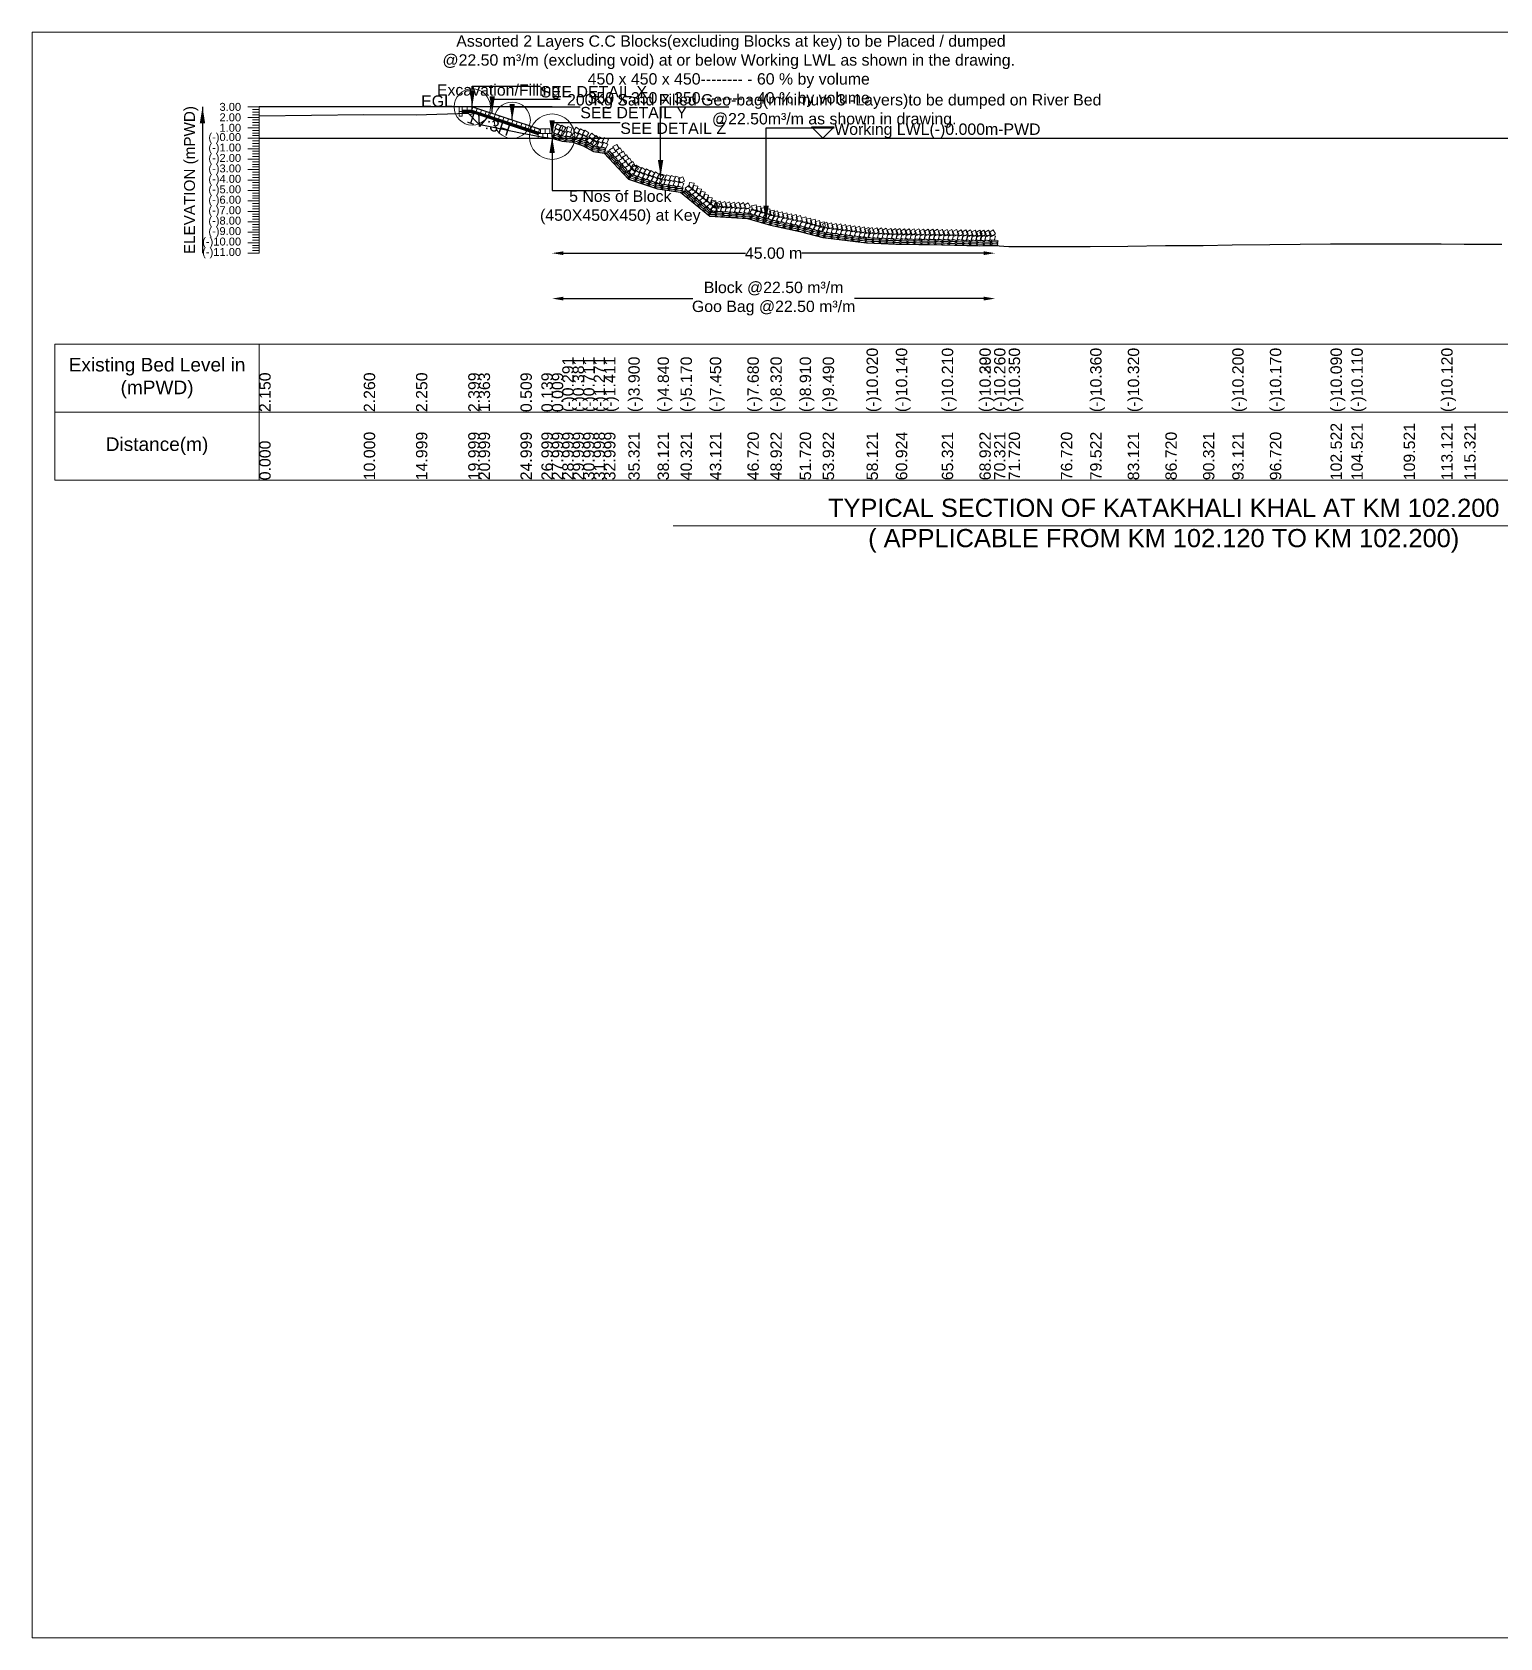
# Model space of a CAD drawing. Header units: inches. Extents: x 89000 to 845000, y -7071 to 31.
# Drawn here: x 220000 to 226462, y -7071 to 0 of the extents above; entities that cross this region are included whole.
import ezdxf

# ---------------------------------------------------------------- set-up
doc = ezdxf.new("R2010")
doc.units = ezdxf.units.IN
doc.header["$LTSCALE"] = 7
doc.header["$MEASUREMENT"] = 0
for name, color, linetype, lineweight in [('Cross section Data Border', 7, 'Continuous', 9), ('Cross Section Labels', 7, 'Continuous', 9), ('Existing_Bed_Level for Xsection', 7, 'Continuous', 25), ('Long Section Labels', 7, 'Continuous', 9)]:
    doc.layers.add(name, color=color, linetype=linetype, lineweight=lineweight)
doc.styles.get("Standard").update_dxf_attribs({"font": 'arial.ttf'})
doc.dimstyles.new('Appron Lebeling Style', dxfattribs={"dimtxt": 50, "dimasz": 50, "dimexe": 0.18, "dimexo": 0.0625, "dimgap": 0.09, "dimtad": 0, "dimtih": 1, "dimtoh": 1, "dimdec": 4, "dimzin": 0, "dimdsep": 46, "dimtxsty": 'Standard', "dimcen": 0.09, "dimse1": 1, "dimse2": 1, "dimadec": 0, "dimazin": 0, "dimtfac": 1, "dimtdec": 4, "dimtofl": 0, "dimtmove": 0, "dimatfit": 3, "dimfxl": 1, "dimtolj": 1, "dimtzin": 0, "dimarcsym": 0})
doc.dimstyles.get("Standard").update_dxf_attribs({"dimtxt": 0.18, "dimasz": 0.18, "dimexe": 0.18, "dimexo": 0.0625, "dimgap": 0.09, "dimtad": 0, "dimtih": 1, "dimtoh": 1, "dimdec": 4, "dimzin": 0, "dimdsep": 46, "dimtxsty": 'Standard', "dimcen": 0.09, "dimadec": 0, "dimazin": 0, "dimtfac": 1, "dimtdec": 4, "dimtofl": 0, "dimtmove": 0, "dimatfit": 3, "dimfxl": 1, "dimtolj": 1, "dimtzin": 0, "dimarcsym": 0})

# ---------------------------------------------------------------- blocks, each defined once
blk = doc.blocks.new('*D279')
at = {"layer": 'Cross Section Labels', "color": 0, "lineweight": -2, "transparency": 16777216}
for p, q in [((222339.3, -973.4), (223140.7, -973.4)), ((224189.3, -973.4), (223387.9, -973.4))]:
    blk.add_line(p, q, dxfattribs=at)
at = {"layer": 'Cross Section Labels', "color": 0, "transparency": 16777216}
for points in [[(222339.3, -965.1), (222339.3, -981.8), (222289.3, -973.4)], [(224189.3, -965.1), (224189.3, -981.8), (224239.3, -973.4)]]:
    blk.add_solid(points, dxfattribs=at)
at = {"layer": 'Defpoints', "color": 0, "transparency": 16777216}
for p in [(222289.3, -467.4), (224239.3, -939.7), (224239.3, -973.4)]:
    blk.add_point(p, dxfattribs=at)
at = {"layer": 'Cross Section Labels', "color": 0, "transparency": 16777216, "insert": (223264.3, -973.4), "char_height": 50, "attachment_point": 5}
blk.add_mtext('\\A1;45.00 m', dxfattribs=at)
blk = doc.blocks.new('*D280')
at = {"layer": 'Cross Section Labels', "color": 0, "lineweight": -2, "transparency": 16777216}
for p, q in [((222339.3, -1173.4), (222908.7, -1173.4)), ((224189.3, -1173.4), (223619.9, -1173.4))]:
    blk.add_line(p, q, dxfattribs=at)
at = {"layer": 'Cross Section Labels', "color": 0, "transparency": 16777216}
for points in [[(222339.3, -1165.1), (222339.3, -1181.8), (222289.3, -1173.4)], [(224189.3, -1165.1), (224189.3, -1181.8), (224239.3, -1173.4)]]:
    blk.add_solid(points, dxfattribs=at)
at = {"layer": 'Defpoints', "color": 0, "transparency": 16777216}
for p in [(222289.3, -467.4), (224239.3, -939.7), (224239.3, -1173.4)]:
    blk.add_point(p, dxfattribs=at)
at = {"layer": 'Cross Section Labels', "color": 0, "transparency": 16777216, "insert": (223264.3, -1173.4), "char_height": 50, "attachment_point": 5}
blk.add_mtext('\\A1;Block @22.50 m³/m ^JGoo Bag @22.50 m³/m ', dxfattribs=at)

msp = doc.modelspace()

# ---------------------------------------------------------------- linework, layer by layer
at = {"layer": 'Cross section Data Border'}
msp.add_lwpolyline([(220100, -1373.44), (229063.54868, -1373.44), (229063.54868, -1973.44), (220100, -1973.44)], close=True, dxfattribs=at)
for points in [[(221000, -1373.44), (221000, -1973.44)], [(220100, -1673.44), (229063.54868, -1673.44)]]:
    msp.add_lwpolyline(points, dxfattribs=at)
at = {"layer": 'Cross Section Labels'}
for points in [[(220000, 0), (230000, 0), (230000, -7071), (220000, -7071)], [(223481.33935, -467.44), (223531.33935, -417.44), (223431.33935, -417.44)]]:
    msp.add_lwpolyline(points, close=True, dxfattribs=at)
msp.add_lwpolyline([(222821.77434, -2173.44), (224981.77434, -2173.44), (227141.77434, -2173.44)], dxfattribs=at)
for centre, radius in [((221937.43935, -329.44), 80), ((222113.38935, -388.09), 80), ((222289.33935, -460.54), 100)]:
    msp.add_circle(centre, radius, dxfattribs=at)
at = {"layer": 'Existing_Bed_Level for Xsection'}
for points in [[(222289.33935, -329.44), (221000, -329.44)], [(222237.58935, -429.49), (221939.56387, -330.14817), (221937.43935, -329.44), (221935.19992, -329.44), (221893.79992, -329.44)], [(221893.79992, -343.24), (221935.19992, -343.24), (222237.58935, -444.03648)], [(221893.79992, -347.84), (221934.45344, -347.84), (222231.15344, -446.74)], [(221893.79992, -352.44), (221933.70697, -352.44), (222227.23935, -450.28413)], [(221000, -368.54), (221459.98162, -363.48), (221689.97243, -363.94), (221919.96324, -357.086), (221965.95588, -404.742), (222149.95405, -444.026), (222241.93932, -461.046), (222287.95957, -467.026), (222333.95221, -480.826), (222379.94485, -484.966), (222425.93749, -500.146), (222471.93013, -525.906), (222517.95038, -532.346), (222624.76325, -646.84), (222753.57151, -690.08), (222854.76064, -705.26), (222983.56812, -810.14), (223149.14243, -820.72), (223250.41, -850.16), (223379.14241, -877.3), (223480.40372, -903.98), (223673.56143, -928.36), (223802.4875, -933.88), (224004.7536, -937.1), (224170.39034, -940.78), (224170.39034, -941.24), (224234.75279, -939.4), (224299.14236, -943.54), (224529.14235, -943.54), (224657.99332, -944), (224823.55566, -942.16), (224989.14234, -939.4), (225154.75045, -939.4), (225283.55422, -936.64), (225449.14233, -935.26), (225716.01762, -931.58), (225807.9811, -932.5), (226037.97933, -932.5), (226203.5521, -932.96), (226304.74867, -933.88), (226470.37011, -934.34)], [(221000, -467.44), (228963.54868, -467.44)]]:
    msp.add_lwpolyline(points, dxfattribs=at)
at = {"layer": 'Long Section Labels'}
for points in [[(221000, -329.44), (220950, -329.44)], [(221000, -340.94), (220970, -340.94)], [(221000, -352.44), (220970, -352.44)], [(221000, -973.44), (221000, -927.44), (221000, -881.44), (221000, -835.44), (221000, -789.44), (221000, -743.44), (221000, -697.44), (221000, -651.44), (221000, -605.44), (221000, -559.44), (221000, -513.44), (221000, -467.44), (221000, -421.44), (221000, -375.44), (221000, -329.44)], [(221000, -375.44), (220950, -375.44)], [(221000, -421.44), (220950, -421.44)], [(221000, -363.94), (220970, -363.94)], [(221000, -386.94), (220970, -386.94)], [(221000, -398.44), (220970, -398.44)], [(221000, -409.94), (220970, -409.94)], [(221000, -467.44), (220950, -467.44)], [(221000, -432.94), (220970, -432.94)], [(221000, -444.44), (220970, -444.44)], [(221000, -455.94), (220970, -455.94)], [(221000, -478.94), (220970, -478.94)], [(221000, -490.44), (220970, -490.44)], [(221000, -513.44), (220950, -513.44)], [(221000, -559.44), (220950, -559.44)], [(221000, -501.94), (220970, -501.94)], [(221000, -524.94), (220970, -524.94)], [(221000, -536.44), (220970, -536.44)], [(221000, -547.94), (220970, -547.94)], [(221000, -605.44), (220950, -605.44)], [(221000, -570.94), (220970, -570.94)], [(221000, -582.44), (220970, -582.44)], [(221000, -593.94), (220970, -593.94)], [(221000, -616.94), (220970, -616.94)], [(221000, -628.44), (220970, -628.44)], [(221000, -651.44), (220950, -651.44)], [(221000, -697.44), (220950, -697.44)], [(221000, -639.94), (220970, -639.94)], [(221000, -662.94), (220970, -662.94)], [(221000, -674.44), (220970, -674.44)], [(221000, -685.94), (220970, -685.94)], [(221000, -743.44), (220950, -743.44)], [(221000, -708.94), (220970, -708.94)], [(221000, -720.44), (220970, -720.44)], [(221000, -731.94), (220970, -731.94)], [(221000, -754.94), (220970, -754.94)], [(221000, -766.44), (220970, -766.44)], [(221000, -789.44), (220950, -789.44)], [(221000, -835.44), (220950, -835.44)], [(221000, -777.94), (220970, -777.94)], [(221000, -800.94), (220970, -800.94)], [(221000, -812.44), (220970, -812.44)], [(221000, -823.94), (220970, -823.94)], [(221000, -846.94), (220970, -846.94)], [(221000, -881.44), (220950, -881.44)], [(221000, -858.44), (220970, -858.44)], [(221000, -869.94), (220970, -869.94)], [(221000, -892.94), (220970, -892.94)], [(221000, -904.44), (220970, -904.44)], [(221000, -915.94), (220970, -915.94)], [(221000, -927.44), (220950, -927.44)], [(221000, -973.44), (220950, -973.44)], [(221000, -938.94), (220970, -938.94)], [(221000, -950.44), (220970, -950.44)], [(221000, -961.94), (220970, -961.94)]]:
    msp.add_lwpolyline(points, dxfattribs=at)
for points in [[(221893.79992, -329.44), (221879.99992, -329.44), (221879.99992, -350.14), (221893.79992, -350.14)], [(221893.79992, -350.14), (221879.99992, -350.14), (221879.99992, -370.84), (221893.79992, -370.84)], [(221914.49992, -329.44), (221893.79992, -329.44), (221893.79992, -343.24), (221914.49992, -343.24)], [(221935.19992, -329.44), (221914.49992, -329.44), (221914.49992, -343.24), (221935.19992, -343.24)], [(221959.20161, -336.69409), (221939.56387, -330.14817), (221935.19992, -343.24), (221954.83767, -349.78591)], [(221978.83935, -343.24), (221959.20161, -336.69409), (221954.83767, -349.78591), (221974.47541, -356.33183)], [(221998.4771, -349.78591), (221978.83935, -343.24), (221974.47541, -356.33183), (221994.11315, -362.87774)], [(222018.11484, -356.33183), (221998.4771, -349.78591), (221994.11315, -362.87774), (222013.7509, -369.42366)], [(222037.75259, -362.87774), (222018.11484, -356.33183), (222013.7509, -369.42366), (222033.38864, -375.96957)], [(222057.39033, -369.42366), (222037.75259, -362.87774), (222033.38864, -375.96957), (222053.02639, -382.51549)], [(222077.02808, -375.96957), (222057.39033, -369.42366), (222053.02639, -382.51549), (222072.66413, -389.0614)], [(222096.66582, -382.51549), (222077.02808, -375.96957), (222072.66413, -389.0614), (222092.30188, -395.60732)], [(222116.30356, -389.0614), (222096.66582, -382.51549), (222092.30188, -395.60732), (222111.93962, -402.15323)], [(222135.94131, -395.60732), (222116.30356, -389.0614), (222111.93962, -402.15323), (222131.57736, -408.69915)], [(222155.57905, -402.15323), (222135.94131, -395.60732), (222131.57736, -408.69915), (222151.21511, -415.24506)], [(222175.2168, -408.69915), (222155.57905, -402.15323), (222151.21511, -415.24506), (222170.85285, -421.79098)], [(222194.85454, -415.24506), (222175.2168, -408.69915), (222170.85285, -421.79098), (222190.4906, -428.33689)], [(222214.49229, -421.79098), (222194.85454, -415.24506), (222190.4906, -428.33689), (222210.12834, -434.88281)], [(222234.13003, -428.33689), (222214.49229, -421.79098), (222210.12834, -434.88281), (222229.76609, -441.42872)], [(222323.21469, -434.66684), (222305.60542, -423.7855), (222294.72408, -441.39477), (222312.33335, -452.27611)], [(222329.16366, -414.8401), (222311.55439, -403.95876), (222300.67305, -421.56803), (222318.28232, -432.44937)], [(222348.99041, -420.78907), (222331.38113, -409.90774), (222320.49979, -427.51701), (222338.10907, -438.39835)], [(222357.27293, -420.84922), (222337.84052, -413.71678), (222330.70808, -433.14918), (222350.14049, -440.28162)], [(222377.88957, -422.70501), (222358.45717, -415.57257), (222351.32473, -435.00498), (222370.75713, -442.13742)], [(222411.7351, -430.35197), (222394.42934, -418.99411), (222383.07148, -436.29986), (222400.37723, -447.65772)], [(222247.93935, -446.74), (222227.23935, -446.74), (222227.23935, -467.44), (222247.93935, -467.44)], [(222258.28935, -426.04), (222237.58935, -426.04), (222237.58935, -446.74), (222258.28935, -446.74)], [(222268.63935, -446.74), (222247.93935, -446.74), (222247.93935, -467.44), (222268.63935, -467.44)], [(222278.98935, -426.04), (222258.28935, -426.04), (222258.28935, -446.74), (222278.98935, -446.74)], [(222289.33935, -446.74), (222268.63935, -446.74), (222268.63935, -467.44), (222289.33935, -467.44)], [(222343.04143, -440.61582), (222325.43216, -429.73448), (222314.55082, -447.34375), (222332.16009, -458.22509)], [(222355.41713, -441.46586), (222335.98473, -434.33342), (222328.85229, -453.76583), (222348.28469, -460.89827)], [(222376.03377, -443.32166), (222356.60137, -436.18922), (222349.46893, -455.62162), (222368.90134, -462.75406)], [(222405.24725, -450.00898), (222387.94149, -438.65112), (222376.58363, -455.95687), (222393.88939, -467.31473)], [(222424.90425, -456.49683), (222407.5985, -445.13897), (222396.24064, -462.44472), (222413.54639, -473.80258)], [(222431.3921, -436.83982), (222414.08635, -425.48196), (222402.72849, -442.78771), (222420.03424, -454.14557)], [(222444.56125, -462.98468), (222427.2555, -451.62682), (222415.89764, -468.93257), (222433.20339, -480.29043)], [(222451.0491, -443.32767), (222433.74335, -431.96981), (222422.38549, -449.27556), (222439.69124, -460.63342)], [(222469.36258, -477.33063), (222454.53872, -462.88269), (222440.09077, -477.70655), (222454.91463, -492.1545)], [(222479.4779, -459.27045), (222464.65404, -444.8225), (222450.20609, -459.64637), (222465.02996, -474.09431)], [(222487.42276, -487.44595), (222472.5989, -472.99801), (222458.15096, -487.82187), (222472.97482, -502.26982)], [(222492.90378, -487.31428), (222473.84617, -479.23358), (222465.76547, -498.29118), (222484.82308, -506.37188)], [(222497.53808, -469.38577), (222482.71422, -454.93783), (222468.26628, -469.76169), (222483.09014, -484.20963)], [(222495.77255, -466.81403), (222476.71494, -458.73333), (222468.63424, -477.79094), (222487.69185, -485.87164)], [(222513.40402, -490.18305), (222494.34642, -482.10235), (222486.26572, -501.15996), (222505.32332, -509.24065)], [(222516.27279, -469.6828), (222497.21519, -461.6021), (222489.13449, -480.65971), (222508.1921, -488.74041)], [(222533.90427, -493.05182), (222514.84667, -484.97112), (222506.76597, -504.02873), (222525.82357, -512.10943)], [(222536.77304, -472.55157), (222517.71544, -464.47088), (222509.63474, -483.52848), (222528.69234, -491.60918)], [(222584.34187, -512.87828), (222574.62359, -494.60138), (222556.34669, -504.31966), (222566.06497, -522.59656)], [(222569.20584, -526.99886), (222559.48757, -508.72196), (222541.21067, -518.44024), (222550.92894, -536.71714)], [(222583.32643, -542.13489), (222573.60815, -523.85799), (222555.33125, -533.57626), (222565.04953, -551.85316)], [(222597.44701, -557.27091), (222587.72873, -538.99401), (222569.45183, -548.71229), (222579.17011, -566.98919)], [(222598.46245, -528.0143), (222588.74417, -509.7374), (222570.46727, -519.45568), (222580.18555, -537.73258)], [(222611.56759, -572.40693), (222601.84931, -554.13003), (222583.57241, -563.84831), (222593.29069, -582.12521)], [(222612.58303, -543.15033), (222602.86475, -524.87343), (222584.58785, -534.5917), (222594.30613, -552.8686)], [(222626.70361, -558.28635), (222616.98534, -540.00945), (222598.70844, -549.72773), (222608.42671, -568.00463)], [(222640.8242, -573.42237), (222631.10592, -555.14547), (222612.82902, -564.86375), (222622.5473, -583.14065)], [(222625.68817, -587.54295), (222615.9699, -569.26605), (222597.693, -578.98433), (222607.41127, -597.26123)], [(222639.80876, -602.67897), (222630.09048, -584.40207), (222611.81358, -594.12035), (222621.53186, -612.39725)], [(222653.92934, -617.815), (222644.21106, -599.5381), (222625.93416, -609.25637), (222635.65244, -627.53327)], [(222654.94478, -588.55839), (222645.2265, -570.28149), (222626.9496, -579.99977), (222636.66788, -598.27667)], [(222656.21645, -614.0172), (222638.96859, -602.57162), (222627.52301, -619.81948), (222644.77087, -631.26506)], [(222662.80402, -594.39339), (222645.55616, -582.94781), (222634.11058, -600.19567), (222651.35844, -611.64125)], [(222669.06536, -603.69441), (222659.34708, -585.41751), (222641.07018, -595.13579), (222650.78846, -613.41269)], [(222675.84026, -620.60477), (222658.5924, -609.15919), (222647.14682, -626.40705), (222664.39468, -637.85264)], [(222682.42783, -600.98097), (222665.17997, -589.53538), (222653.73439, -606.78324), (222670.98225, -618.22883)], [(222695.46407, -627.19235), (222678.21621, -615.74676), (222666.77063, -632.99463), (222684.01849, -644.44021)], [(222702.05164, -607.56854), (222684.80378, -596.12296), (222673.3582, -613.37082), (222690.60606, -624.8164)], [(222715.08788, -633.77992), (222697.84002, -622.33434), (222686.39443, -639.5822), (222703.6423, -651.02778)], [(222721.67545, -614.15611), (222704.42759, -602.71053), (222692.98201, -619.95839), (222710.22987, -631.40397)], [(222734.71169, -640.36749), (222717.46383, -628.92191), (222706.01824, -646.16977), (222723.2661, -657.61535)], [(222741.29926, -620.74368), (222724.0514, -609.2981), (222712.60582, -626.54596), (222729.85368, -637.99154)], [(222754.3355, -646.95506), (222737.08764, -635.50948), (222725.64205, -652.75734), (222742.88991, -664.20292)], [(222760.92307, -627.33125), (222743.67521, -615.88567), (222732.22963, -633.13353), (222749.47749, -644.57911)], [(222780.54688, -633.91882), (222763.29902, -622.47324), (222751.85344, -639.7211), (222769.1013, -651.16668)], [(222790.82967, -633.15149), (222771.85275, -624.88309), (222763.58435, -643.86001), (222782.56127, -652.12841)], [(222811.30061, -636.22246), (222792.32369, -627.95406), (222784.05528, -646.93098), (222803.0322, -655.19938)], [(222831.77154, -639.29343), (222812.79462, -631.02503), (222804.52622, -650.00195), (222823.50314, -658.27035)], [(222852.24248, -642.3644), (222833.26556, -634.096), (222824.99715, -653.07292), (222843.97407, -661.34132)], [(222773.95931, -653.54263), (222756.71145, -642.09705), (222745.26586, -659.34491), (222762.51372, -670.79049)], [(222787.7587, -653.62243), (222768.78178, -645.35402), (222760.51338, -664.33094), (222779.4903, -672.59935)], [(222808.22964, -656.6934), (222789.25272, -648.42499), (222780.98431, -667.40191), (222799.96124, -675.67032)], [(222828.70057, -659.76437), (222809.72365, -651.49596), (222801.45525, -670.47288), (222820.43217, -678.74129)], [(222849.17151, -662.83533), (222830.19459, -654.56693), (222821.92618, -673.54385), (222840.9031, -681.81226)], [(222869.64244, -665.9063), (222850.66552, -657.6379), (222842.39712, -676.61482), (222861.37404, -684.88322)], [(222864.94274, -637.37325), (222845.67437, -644.93764), (222853.23876, -664.20601), (222872.50713, -656.64162)], [(222903.66475, -692.04483), (222891.54596, -675.26315), (222874.76427, -687.38194), (222886.88306, -704.16362)], [(222914.15443, -665.09694), (222893.72003, -661.79164), (222890.41472, -682.22604), (222910.84913, -685.53135)], [(222919.71664, -705.1149), (222907.59785, -688.33322), (222890.81616, -700.45201), (222902.93495, -717.23369)], [(222930.20633, -678.16701), (222909.77192, -674.86171), (222906.46662, -695.29611), (222926.90102, -698.60141)], [(222935.76853, -718.18497), (222923.64974, -701.40329), (222906.86806, -713.52208), (222918.98685, -730.30376)], [(222946.25822, -691.23708), (222925.82381, -687.93178), (222922.51851, -708.36618), (222942.95292, -711.67148)], [(222962.31011, -704.30715), (222941.87571, -701.00185), (222938.5704, -721.43625), (222959.00481, -724.74155)], [(222951.82043, -731.25504), (222939.70164, -714.47336), (222922.91995, -726.59215), (222935.03874, -743.37383)], [(222967.87232, -744.32511), (222955.75353, -727.54343), (222938.97185, -739.66221), (222951.09063, -756.4439)], [(222978.36201, -717.37722), (222957.9276, -714.07191), (222954.6223, -734.50632), (222975.0567, -737.81162)], [(222983.92421, -757.39518), (222971.80542, -740.61349), (222955.02374, -752.73228), (222967.14253, -769.51397)], [(222994.4139, -730.44729), (222973.97949, -727.14198), (222970.67419, -747.57639), (222991.1086, -750.88169)], [(222999.97611, -770.46525), (222987.85732, -753.68356), (222971.07563, -765.80235), (222983.19442, -782.58404)], [(223010.46579, -743.51736), (222990.03139, -740.21205), (222986.72608, -760.64646), (223007.16049, -763.95176)], [(223016.028, -783.53532), (223003.90921, -766.75363), (222987.12753, -778.87242), (222999.24632, -795.65411)], [(223015.20433, -770.95163), (222995.59333, -764.32601), (222988.96771, -783.93701), (223008.57871, -790.56263)], [(223008.09657, -742.92125), (222989.54083, -752.09591), (222998.71549, -770.65165), (223017.27124, -761.47699)], [(223026.51769, -756.58742), (223006.08328, -753.28212), (223002.77798, -773.71653), (223023.21239, -777.02183)], [(223035.8622, -772.27164), (223016.2512, -765.64602), (223009.62558, -785.25702), (223029.23658, -791.88264)], [(223028.75444, -744.24126), (223010.1987, -753.41592), (223019.37336, -771.97166), (223037.9291, -762.797)], [(223056.52007, -773.59166), (223036.90907, -766.96604), (223030.28345, -786.57703), (223049.89445, -793.20265)], [(223049.41231, -745.56127), (223030.85657, -754.73593), (223040.03123, -773.29168), (223058.58697, -764.11702)], [(223077.17794, -774.91167), (223057.56694, -768.28605), (223050.94132, -787.89705), (223070.55232, -794.52266)], [(223070.07018, -746.88129), (223051.51444, -756.05595), (223060.6891, -774.61169), (223079.24484, -765.43703)], [(223097.83581, -776.23168), (223078.22481, -769.60606), (223071.59919, -789.21706), (223091.21019, -795.84268)], [(223090.72805, -748.2013), (223072.17231, -757.37596), (223081.34697, -775.9317), (223099.90271, -766.75704)], [(223118.49367, -777.55169), (223098.88268, -770.92608), (223092.25706, -790.53707), (223111.86806, -797.16269)], [(223111.38592, -749.52131), (223092.83018, -758.69597), (223102.00484, -777.25172), (223120.56058, -768.07706)], [(223139.15154, -778.87171), (223119.54055, -772.24609), (223112.91493, -791.85709), (223132.52593, -798.4827)], [(223132.04379, -750.84133), (223113.48805, -760.01599), (223122.66271, -778.57173), (223141.21845, -769.39707)], [(223159.80941, -780.19172), (223140.19842, -773.5661), (223133.5728, -793.1771), (223153.18379, -799.80272)], [(223152.70166, -752.16134), (223134.14592, -761.336), (223143.32058, -779.89174), (223161.87632, -770.71708)], [(223187.39527, -760.35259), (223167.28899, -765.27471), (223172.2111, -785.381), (223192.31739, -780.45888)], [(223207.27235, -766.13116), (223187.16606, -771.05327), (223192.08818, -791.15956), (223212.19447, -786.23744)], [(223227.14943, -771.90972), (223207.04314, -776.83184), (223211.96526, -796.93812), (223232.07154, -792.01601)], [(223247.0265, -777.68828), (223226.92022, -782.6104), (223231.84233, -802.71669), (223251.94862, -797.79457)], [(223188.24053, -789.25775), (223170.5385, -778.52797), (223159.80872, -796.23), (223177.51075, -806.95978)], [(223208.11761, -795.03631), (223190.41558, -784.30653), (223179.6858, -802.00856), (223197.38782, -812.73834)], [(223227.99468, -800.81488), (223210.29266, -790.0851), (223199.56287, -807.78712), (223217.2649, -818.5169)], [(223247.87176, -806.59344), (223230.16973, -795.86366), (223219.43995, -813.56569), (223237.14198, -824.29547)], [(223267.74884, -812.37201), (223250.04681, -801.64222), (223239.31703, -819.34425), (223257.01906, -830.07403)], [(223266.90358, -783.46685), (223246.79729, -788.38897), (223251.71941, -808.49525), (223271.8257, -803.57314)], [(223285.11816, -815.4473), (223266.66066, -806.07658), (223257.28993, -824.53408), (223275.74744, -833.90481)], [(223282.10555, -786.68714), (223262.42547, -793.10463), (223268.84296, -812.78472), (223288.52304, -806.36723)], [(223305.37292, -819.71751), (223286.91542, -810.34679), (223277.54469, -828.80429), (223296.0022, -838.17502)], [(223302.36032, -790.95735), (223282.68023, -797.37484), (223289.09772, -817.05493), (223308.7778, -810.63744)], [(223325.62768, -823.98772), (223307.17018, -814.61699), (223297.79945, -833.0745), (223316.25696, -842.44522)], [(223322.61508, -795.22756), (223302.93499, -801.64505), (223309.35248, -821.32514), (223329.03256, -814.90765)], [(223345.88244, -828.25793), (223327.42494, -818.8872), (223318.05421, -837.34471), (223336.51172, -846.71543)], [(223342.86984, -799.49777), (223323.18975, -805.91526), (223329.60724, -825.59534), (223349.28732, -819.17786)], [(223366.1372, -832.52814), (223347.6797, -823.15741), (223338.30897, -841.61492), (223356.76648, -850.98564)], [(223363.1246, -803.76798), (223343.44451, -810.18547), (223349.862, -829.86555), (223369.54209, -823.44806)], [(223386.39196, -836.79834), (223367.93446, -827.42762), (223358.56373, -845.88512), (223377.02124, -855.25585)], [(223383.37936, -808.03819), (223363.69927, -814.45567), (223370.11676, -834.13576), (223389.79685, -827.71827)], [(223408.41759, -842.48378), (223390.44985, -832.20516), (223380.17122, -850.1729), (223398.13896, -860.45153)], [(223406.84153, -813.60925), (223386.86617, -819.03833), (223392.29524, -839.01369), (223412.2706, -833.58462)], [(223428.43446, -847.75776), (223410.46672, -837.47914), (223400.18809, -855.44688), (223418.15584, -865.72551)], [(223426.8584, -818.88323), (223406.88304, -824.31231), (223412.31211, -844.28767), (223432.28748, -838.8586)], [(223448.45133, -853.03174), (223430.48359, -842.75312), (223420.20496, -860.72086), (223438.17271, -870.99949)], [(223446.87527, -824.15721), (223426.89991, -829.58629), (223432.32898, -849.56165), (223452.30435, -844.13258)], [(223468.4682, -858.30572), (223450.50046, -848.0271), (223440.22183, -865.99484), (223458.18958, -876.27347)], [(223466.89214, -829.43119), (223446.91678, -834.86027), (223452.34585, -854.83563), (223472.32122, -849.40656)], [(223486.90901, -834.70517), (223466.93365, -840.13425), (223472.36273, -860.10961), (223492.33809, -854.68054)], [(223498.26703, -837.04394), (223479.18054, -845.05618), (223487.19277, -864.14267), (223506.27926, -856.13043)], [(223518.80409, -839.63609), (223499.7176, -847.64832), (223507.72983, -866.73481), (223526.81632, -858.72258)], [(223539.34114, -842.22824), (223520.25465, -850.24047), (223528.26689, -869.32696), (223547.35338, -861.31473)], [(223559.8782, -844.82039), (223540.79171, -852.83262), (223548.80395, -871.91911), (223567.89044, -863.90688)], [(223580.41526, -847.41253), (223561.32877, -855.42477), (223569.34101, -874.51126), (223588.4275, -866.49902)], [(223488.48508, -863.5797), (223470.51733, -853.30108), (223460.2387, -871.26882), (223478.20645, -881.54745)], [(223503.63168, -865.45948), (223484.46687, -857.63643), (223476.64382, -876.80124), (223495.80863, -884.62429)], [(223524.16874, -868.05163), (223505.00393, -860.22858), (223497.18088, -879.39339), (223516.34569, -887.21644)], [(223544.7058, -870.64378), (223525.54099, -862.82073), (223517.71794, -881.98554), (223536.88275, -889.80859)], [(223565.24286, -873.23593), (223546.07805, -865.41288), (223538.255, -884.57769), (223557.41981, -892.40074)], [(223585.77991, -875.82808), (223566.61511, -868.00503), (223558.79206, -887.16983), (223577.95686, -894.99288)], [(223606.31697, -878.42022), (223587.15216, -870.59717), (223579.32911, -889.76198), (223598.49392, -897.58503)], [(223600.95232, -850.00468), (223581.86583, -858.01692), (223589.87807, -877.10341), (223608.96455, -869.09117)], [(223626.85403, -881.01237), (223607.68922, -873.18932), (223599.86617, -892.35413), (223619.03098, -900.17718)], [(223621.48938, -852.59683), (223602.40289, -860.60907), (223610.41512, -879.69556), (223629.50161, -871.68332)], [(223647.39109, -883.60452), (223628.22628, -875.78147), (223620.40323, -894.94628), (223639.56804, -902.76933)], [(223642.02644, -855.18898), (223622.93995, -863.20122), (223630.95218, -882.28771), (223650.03867, -874.27547)], [(223667.92815, -886.19667), (223648.76334, -878.37362), (223640.94029, -897.53843), (223660.1051, -905.36148)], [(223662.56349, -857.78113), (223643.477, -865.79336), (223651.48924, -884.87985), (223670.57573, -876.86762)], [(223688.46521, -888.78882), (223669.3004, -880.96577), (223661.47735, -900.13058), (223680.64216, -907.95363)], [(223683.10055, -860.37328), (223664.01406, -868.38551), (223672.0263, -887.472), (223691.11279, -879.45977)], [(223698.12845, -860.70286), (223679.76967, -870.26556), (223689.33237, -888.62434), (223707.69115, -879.06164)], [(223705.82387, -888.57763), (223686.07793, -882.36573), (223679.86602, -902.11167), (223699.61196, -908.32358)], [(223718.8095, -861.58832), (223700.45072, -871.15103), (223710.01342, -889.5098), (223728.3722, -879.9471)], [(223726.50492, -889.4631), (223706.75898, -883.25119), (223700.54707, -902.99714), (223720.29302, -909.20904)], [(223739.49055, -862.47379), (223721.13178, -872.03649), (223730.69448, -890.39527), (223749.05326, -880.83257)], [(223747.18597, -890.34856), (223727.44003, -884.13666), (223721.22813, -903.8826), (223740.97407, -910.0945)], [(223760.17161, -863.35925), (223741.81283, -872.92195), (223751.37553, -891.28073), (223769.73431, -881.71803)], [(223767.86703, -891.23403), (223748.12109, -885.02212), (223741.90918, -904.76806), (223761.65512, -910.97997)], [(223780.85266, -864.24472), (223762.49388, -873.80742), (223772.05658, -892.1662), (223790.41536, -882.6035)], [(223788.54808, -892.11949), (223768.80214, -885.90759), (223762.59023, -905.65353), (223782.33618, -911.86543)], [(223801.53371, -865.13018), (223783.17493, -874.69288), (223792.73764, -893.05166), (223811.09641, -883.48896)], [(223809.22913, -893.00496), (223789.48319, -886.79305), (223783.27129, -906.53899), (223803.01723, -912.7509)], [(223820.38429, -865.51012), (223802.28907, -875.56263), (223812.34157, -893.65785), (223830.4368, -883.60534)], [(223828.82586, -893.16807), (223808.92015, -887.48894), (223803.24101, -907.39465), (223823.14673, -913.07379)], [(223841.08167, -865.83961), (223822.98645, -875.89212), (223833.03895, -893.98734), (223851.13418, -883.93484)], [(223849.52324, -893.49757), (223829.61753, -887.81843), (223823.93839, -907.72415), (223843.8441, -913.40328)], [(223861.77905, -866.16911), (223843.68382, -876.22161), (223853.73633, -894.31684), (223871.83155, -884.26433)], [(223870.22062, -893.82706), (223850.31491, -888.14793), (223844.63577, -908.05364), (223864.54148, -913.73278)], [(223882.47643, -866.4986), (223864.3812, -876.55111), (223874.43371, -894.64633), (223892.52893, -884.59383)], [(223890.918, -894.15656), (223871.01228, -888.47742), (223865.33315, -908.38313), (223885.23886, -914.06227)], [(223903.1738, -866.8281), (223885.07858, -876.8806), (223895.13108, -894.97583), (223913.22631, -884.92332)], [(223911.61537, -894.48605), (223891.70966, -888.80692), (223886.03052, -908.71263), (223905.93624, -914.39176)], [(223923.87118, -867.15759), (223905.77596, -877.2101), (223915.82846, -895.30532), (223933.92369, -885.25282)], [(223932.31275, -894.81555), (223912.40704, -889.13641), (223906.7279, -909.04212), (223926.63361, -914.72126)], [(223944.56856, -867.48709), (223926.47333, -877.53959), (223936.52584, -895.63482), (223954.62106, -885.58231)], [(223953.01013, -895.14504), (223933.10442, -889.4659), (223927.42528, -909.37162), (223947.33099, -915.05075)], [(223965.26594, -867.81658), (223947.17071, -877.86909), (223957.22322, -895.96431), (223975.31844, -885.91181)], [(223973.70751, -895.47453), (223953.80179, -889.7954), (223948.12266, -909.70111), (223968.02837, -915.38025)], [(223985.96331, -868.14608), (223967.86809, -878.19858), (223977.92059, -896.2938), (223996.01582, -886.2413)], [(223994.40488, -895.80403), (223974.49917, -890.12489), (223968.82003, -910.03061), (223988.72575, -915.70974)], [(224006.66069, -868.47557), (223988.56547, -878.52808), (223998.61797, -896.6233), (224016.7132, -886.57079)], [(224015.10226, -896.13352), (223995.19655, -890.45439), (223989.51741, -910.3601), (224009.42312, -916.03924)], [(224027.78756, -868.94872), (224009.62941, -878.88711), (224019.5678, -897.04526), (224037.72595, -887.10687)], [(224036.05485, -896.65927), (224016.18528, -890.85493), (224010.38094, -910.7245), (224030.25051, -916.52883)], [(224048.48245, -869.4085), (224030.3243, -879.3469), (224040.26269, -897.50504), (224058.42084, -887.56665)], [(224056.74974, -897.11905), (224036.88017, -891.31472), (224031.07584, -911.18428), (224050.9454, -916.98862)], [(224069.17734, -869.86829), (224051.01919, -879.80668), (224060.95759, -897.96483), (224079.11573, -888.02644)], [(224077.44463, -897.57884), (224057.57507, -891.7745), (224051.77073, -911.64407), (224071.6403, -917.4484)], [(224089.87224, -870.32807), (224071.71409, -880.26646), (224081.65248, -898.42461), (224099.81063, -888.48622)], [(224098.13952, -898.03862), (224078.26996, -892.23429), (224072.46562, -912.10385), (224092.33519, -917.90819)], [(224110.56713, -870.78786), (224092.40898, -880.72625), (224102.34737, -898.8844), (224120.50552, -888.94601)], [(224118.83442, -898.49841), (224098.96485, -892.69407), (224093.16051, -912.56364), (224113.03008, -918.36797)], [(224131.26202, -871.24764), (224113.10387, -881.18603), (224123.04226, -899.34418), (224141.20041, -889.40579)], [(224139.52931, -898.95819), (224119.65974, -893.15385), (224113.85541, -913.02342), (224133.72497, -918.82776)], [(224151.95692, -871.70743), (224133.79877, -881.64582), (224143.73716, -899.80397), (224161.89531, -889.86558)], [(224160.2242, -899.41798), (224140.35464, -893.61364), (224134.5503, -913.48321), (224154.41987, -919.28754)], [(224172.65181, -872.16721), (224154.49366, -882.1056), (224164.43205, -900.26375), (224182.5902, -890.32536)], [(224180.9191, -899.87776), (224161.04953, -894.07342), (224155.24519, -913.94299), (224175.11476, -919.74733)], [(224189.39701, -872.0225), (224171.76687, -882.87), (224182.61437, -900.50014), (224200.24451, -889.65263)], [(224199.06056, -899.27756), (224178.92192, -894.48953), (224174.13389, -914.62817), (224194.27253, -919.4162)], [(224210.08856, -871.43097), (224192.45842, -882.27847), (224203.30592, -899.9086), (224220.93606, -889.0611)], [(224219.7521, -898.68603), (224199.61347, -893.898), (224194.82544, -914.03663), (224214.96407, -918.82467)], [(224230.7801, -870.83943), (224213.14997, -881.68693), (224223.99747, -899.31707), (224241.6276, -888.46957)], [(224240.44365, -898.09449), (224220.30501, -893.30646), (224215.51698, -913.4451), (224235.65562, -918.23313)]]:
    msp.add_lwpolyline(points, close=True, dxfattribs=at)
for centre, major_axis in [((222305.12603, -468.09455), (14.66298, -4.3996)), ((222307.37342, -460.60444), (14.66298, -4.3996)), ((222309.62081, -453.11434), (14.66298, -4.3996)), ((222334.45198, -476.89374), (14.66298, -4.3996)), ((222336.69937, -469.40364), (14.66298, -4.3996)), ((222338.94676, -461.91354), (14.66298, -4.3996)), ((222364.14828, -479.61827), (15.24715, -1.37246)), ((222364.84935, -471.82976), (15.24715, -1.37246)), ((222365.55043, -464.04125), (15.24715, -1.37246)), ((222394.84971, -485.76793), (14.53745, -4.79813)), ((222397.30067, -478.34195), (14.53745, -4.79813)), ((222399.75164, -470.91597), (14.53745, -4.79813)), ((222423.9246, -495.36418), (14.53745, -4.79813)), ((222426.37557, -487.9382), (14.53745, -4.79813)), ((222428.82653, -480.51222), (14.53745, -4.79813)), ((222455.40722, -503.20714), (13.35651, -7.48084)), ((222459.22857, -496.38441), (13.35651, -7.48084)), ((222451.58588, -510.02988), (13.35651, -7.48084)), ((222477.53243, -522.74188), (15.16107, -2.12162)), ((222478.61618, -514.99734), (15.16107, -2.12162)), ((222479.69994, -507.2528), (15.16107, -2.12162)), ((222507.85457, -526.98511), (15.16107, -2.12162)), ((222508.93833, -519.24057), (15.16107, -2.12162)), ((222510.02209, -511.49603), (15.16107, -2.12162)), ((222534.36807, -544.21247), (10.44295, -11.19393)), ((222540.08612, -538.87803), (10.44295, -11.19393)), ((222545.80418, -533.54359), (10.44295, -11.19393)), ((222555.25398, -566.60033), (10.44295, -11.19393)), ((222560.97203, -561.26589), (10.44295, -11.19393)), ((222566.69009, -555.93144), (10.44295, -11.19393)), ((222587.576, -578.3193), (10.44295, -11.19393)), ((222576.13989, -588.98819), (10.44295, -11.19393)), ((222581.85794, -583.65375), (10.44295, -11.19393)), ((222597.0258, -611.37605), (10.44295, -11.19393)), ((222602.74385, -606.0416), (10.44295, -11.19393)), ((222608.46191, -600.70716), (10.44295, -11.19393)), ((222617.91171, -633.7639), (10.44295, -11.19393)), ((222623.62976, -628.42946), (10.44295, -11.19393)), ((222629.34782, -623.09502), (10.44295, -11.19393)), ((222644.02693, -640.93339), (14.5129, -4.87187)), ((222646.51556, -633.51995), (14.5129, -4.87187)), ((222675.54136, -643.2637), (14.5129, -4.87187)), ((222641.53829, -648.34683), (14.5129, -4.87187)), ((222670.56408, -658.09058), (14.5129, -4.87187)), ((222673.05272, -650.67714), (14.5129, -4.87187)), ((222699.58988, -667.83433), (14.5129, -4.87187)), ((222702.07852, -660.42089), (14.5129, -4.87187)), ((222704.56715, -653.00745), (14.5129, -4.87187)), ((222728.61567, -677.57808), (14.5129, -4.87187)), ((222731.10431, -670.16464), (14.5129, -4.87187)), ((222733.59295, -662.7512), (14.5129, -4.87187)), ((222757.0992, -686.65546), (15.13939, -2.27115)), ((222758.25934, -678.92199), (15.13939, -2.27115)), ((222759.41949, -671.18853), (15.13939, -2.27115)), ((222787.37799, -691.19776), (15.13939, -2.27115)), ((222788.53813, -683.4643), (15.13939, -2.27115)), ((222789.69827, -675.73084), (15.13939, -2.27115)), ((222817.65677, -695.74007), (15.13939, -2.27115)), ((222818.81692, -688.00661), (15.13939, -2.27115)), ((222819.97706, -680.27314), (15.13939, -2.27115)), ((222847.93556, -700.28237), (15.13939, -2.27115)), ((222849.0957, -692.54891), (15.13939, -2.27115)), ((222850.25585, -684.81545), (15.13939, -2.27115)), ((222875.16536, -716.83209), (11.87127, -9.66604)), ((222880.10294, -710.76804), (11.87127, -9.66604)), ((222885.04052, -704.70399), (11.87127, -9.66604)), ((222898.90789, -736.16418), (11.87127, -9.66604)), ((222903.84547, -730.10013), (11.87127, -9.66604)), ((222908.78305, -724.03608), (11.87127, -9.66604)), ((222922.65042, -755.49626), (11.87127, -9.66604)), ((222927.58801, -749.43221), (11.87127, -9.66604)), ((222932.52559, -743.36816), (11.87127, -9.66604)), ((222946.39296, -774.82835), (11.87127, -9.66604)), ((222951.33054, -768.7643), (11.87127, -9.66604)), ((222956.26812, -762.70025), (11.87127, -9.66604)), ((222975.07307, -788.09638), (11.87127, -9.66604)), ((222980.01066, -782.03233), (11.87127, -9.66604)), ((222970.13549, -794.16043), (11.87127, -9.66604)), ((222993.90852, -806.88277), (15.27764, -0.97622)), ((222994.4072, -799.07868), (15.27764, -0.97622)), ((222994.90587, -791.2746), (15.27764, -0.97622)), ((223024.46381, -808.83521), (15.27764, -0.97622)), ((223024.96248, -801.03113), (15.27764, -0.97622)), ((223025.46115, -793.22704), (15.27764, -0.97622)), ((223055.01909, -810.78766), (15.27764, -0.97622)), ((223055.51776, -802.98357), (15.27764, -0.97622)), ((223056.01644, -795.17949), (15.27764, -0.97622)), ((223085.57438, -812.7401), (15.27764, -0.97622)), ((223086.07305, -804.93602), (15.27764, -0.97622)), ((223086.57172, -797.13194), (15.27764, -0.97622)), ((223116.12966, -814.69255), (15.27764, -0.97622)), ((223116.62833, -806.88847), (15.27764, -0.97622)), ((223117.127, -799.08438), (15.27764, -0.97622)), ((223146.68494, -816.645), (15.27764, -0.97622)), ((223147.18362, -808.84091), (15.27764, -0.97622)), ((223147.68229, -801.03683), (15.27764, -0.97622)), ((223177.02983, -824.75541), (14.7002, -4.27357)), ((223179.21284, -817.24629), (14.7002, -4.27357)), ((223181.39585, -809.73717), (14.7002, -4.27357)), ((223206.43023, -833.30255), (14.7002, -4.27357)), ((223208.61325, -825.79343), (14.7002, -4.27357)), ((223210.79626, -818.28431), (14.7002, -4.27357)), ((223235.83064, -841.84968), (14.7002, -4.27357)), ((223238.01365, -834.34057), (14.7002, -4.27357)), ((223240.19667, -826.83145), (14.7002, -4.27357)), ((223265.20701, -849.28363), (14.97952, -3.15806)), ((223266.8202, -841.63183), (14.97952, -3.15806)), ((223268.43339, -833.98003), (14.97952, -3.15806)), ((223296.77924, -847.94794), (14.97952, -3.15806)), ((223298.39243, -840.29614), (14.97952, -3.15806)), ((223328.35147, -846.61226), (14.97952, -3.15806)), ((223358.31051, -852.92837), (14.97952, -3.15806)), ((223295.16605, -855.59974), (14.97952, -3.15806)), ((223325.12509, -861.91585), (14.97952, -3.15806)), ((223326.73828, -854.26405), (14.97952, -3.15806)), ((223355.08413, -868.23197), (14.97952, -3.15806)), ((223356.69732, -860.58017), (14.97952, -3.15806)), ((223385.17294, -874.84547), (14.80359, -3.9004)), ((223387.16534, -867.28354), (14.80359, -3.9004)), ((223389.15773, -859.72161), (14.80359, -3.9004)), ((223414.78012, -882.64627), (14.80359, -3.9004)), ((223416.77251, -875.08434), (14.80359, -3.9004)), ((223418.76491, -867.52241), (14.80359, -3.9004)), ((223444.3873, -890.44707), (14.80359, -3.9004)), ((223446.37969, -882.88514), (14.80359, -3.9004)), ((223448.37208, -875.32321), (14.80359, -3.9004)), ((223473.99447, -898.24787), (14.80359, -3.9004)), ((223475.98687, -890.68594), (14.80359, -3.9004)), ((223477.97926, -883.12402), (14.80359, -3.9004)), ((223503.67205, -902.97586), (15.1883, -1.91704)), ((223504.65131, -895.21742), (15.1883, -1.91704)), ((223505.63056, -887.45897), (15.1883, -1.91704)), ((223534.04864, -906.80994), (15.1883, -1.91704)), ((223535.0279, -899.05149), (15.1883, -1.91704)), ((223536.00715, -891.29305), (15.1883, -1.91704)), ((223564.42523, -910.64401), (15.1883, -1.91704)), ((223565.40449, -902.88557), (15.1883, -1.91704)), ((223566.38374, -895.12713), (15.1883, -1.91704)), ((223594.80182, -914.47809), (15.1883, -1.91704)), ((223595.78108, -906.71964), (15.1883, -1.91704)), ((223596.76033, -898.9612), (15.1883, -1.91704)), ((223625.17841, -918.31216), (15.1883, -1.91704)), ((223626.15767, -910.55372), (15.1883, -1.91704)), ((223627.13693, -902.79528), (15.1883, -1.91704)), ((223655.55501, -922.14624), (15.1883, -1.91704)), ((223656.53426, -914.3878), (15.1883, -1.91704)), ((223657.51352, -906.62935), (15.1883, -1.91704)), ((223686.02703, -917.15297), (15.29479, -0.65485)), ((223686.36154, -909.34013), (15.29479, -0.65485)), ((223716.61661, -918.46267), (15.29479, -0.65485)), ((223716.95112, -910.64983), (15.29479, -0.65485)), ((223747.20618, -919.77237), (15.29479, -0.65485)), ((223747.54069, -911.95953), (15.29479, -0.65485)), ((223777.79576, -921.08207), (15.29479, -0.65485)), ((223778.13027, -913.26923), (15.29479, -0.65485)), ((223808.07454, -922.23746), (15.30686, -0.24368)), ((223808.19902, -914.41845), (15.30686, -0.24368)), ((223838.68826, -922.72482), (15.30686, -0.24368)), ((223838.81274, -914.90581), (15.30686, -0.24368)), ((223869.30198, -923.21218), (15.30686, -0.24368)), ((223869.42646, -915.39317), (15.30686, -0.24368)), ((223900.04018, -915.88052), (15.30686, -0.24368)), ((223930.6539, -916.36788), (15.30686, -0.24368)), ((223961.26762, -916.85524), (15.30686, -0.24368)), ((223991.88134, -917.3426), (15.30686, -0.24368)), ((224022.61602, -917.94203), (15.30502, -0.34004)), ((224053.22607, -918.6221), (15.30502, -0.34004)), ((224083.83612, -919.30218), (15.30502, -0.34004)), ((224114.44616, -919.98225), (15.30502, -0.34004)), ((224145.05621, -920.66232), (15.30502, -0.34004)), ((224174.21275, -921.57274), (15.30255, 0.43747)), ((224204.81785, -920.6978), (15.30255, 0.43747)), ((224237.23398, -919.96916), (15.27725, -0.98227)), ((223685.69252, -924.96581), (15.29479, -0.65485)), ((223716.2821, -926.27551), (15.29479, -0.65485)), ((223746.87167, -927.58521), (15.29479, -0.65485)), ((223777.46125, -928.89491), (15.29479, -0.65485)), ((223807.95007, -930.05647), (15.30686, -0.24368)), ((223838.56379, -930.54383), (15.30686, -0.24368)), ((223869.17751, -931.03118), (15.30686, -0.24368)), ((223899.79123, -931.51854), (15.30686, -0.24368)), ((223899.9157, -923.69953), (15.30686, -0.24368)), ((223930.40495, -932.0059), (15.30686, -0.24368)), ((223930.52943, -924.18689), (15.30686, -0.24368)), ((223961.01867, -932.49326), (15.30686, -0.24368)), ((223961.14315, -924.67425), (15.30686, -0.24368)), ((223991.63239, -932.98062), (15.30686, -0.24368)), ((223991.75687, -925.16161), (15.30686, -0.24368)), ((224022.26863, -933.57817), (15.30502, -0.34004)), ((224022.44233, -925.7601), (15.30502, -0.34004)), ((224052.87868, -934.25824), (15.30502, -0.34004)), ((224053.05237, -926.44017), (15.30502, -0.34004)), ((224083.48872, -934.93832), (15.30502, -0.34004)), ((224083.66242, -927.12025), (15.30502, -0.34004)), ((224114.09877, -935.61839), (15.30502, -0.34004)), ((224114.27247, -927.80032), (15.30502, -0.34004)), ((224144.70882, -936.29846), (15.30502, -0.34004)), ((224144.88251, -928.48039), (15.30502, -0.34004)), ((224174.43622, -929.38954), (15.30255, 0.43747)), ((224174.65969, -937.20635), (15.30255, 0.43747)), ((224205.04131, -928.5146), (15.30255, 0.43747)), ((224205.26478, -936.33141), (15.30255, 0.43747)), ((224236.23046, -935.57693), (15.27725, -0.98227)), ((224236.73222, -927.77305), (15.27725, -0.98227))]:
    msp.add_ellipse(centre, major_axis=major_axis, ratio=0.255, dxfattribs=at)

# ---------------------------------------------------------------- texts
at = {"layer": 'Cross section Data Border', "char_height": 60, "width": 800, "attachment_point": 5}
for s, insert in [('Existing Bed Level in (mPWD)', (220550, -1523.44)), ('Distance(m)', (220550, -1823.44))]:
    msp.add_mtext(s, dxfattribs=dict(at, insert=insert))
at = {"layer": 'Cross Section Labels'}
for s, insert, char_height, attachment_point in [(' Assorted 2 Layers C.C Blocks(excluding Blocks at key) to be Placed / dumped^J@22.50 m³/m (excluding void) at or below Working LWL as shown in the drawing.^J450 x 450 x 450-------- - 60 % by volume^J350 x 350 x 350-------- - 40 % by volume', (223066.7623, -329.44), 50, 8), ('EGL', (221852.39992, -329.44), 50, 9), ('Excavation/Filling', (222325.41435, -294.94), 50, 9), ('SEE DETAIL X', (222237.43935, -237.44), 50, 1), ('200Kg Sand Filled Geo-bag(minimum 3 -Layers)to be dumped on River Bed^J@22.50m³/m as shown in drawing.', (223531.11598, -421.44), 50, 8), ('SEE DETAIL Y', (222413.38935, -329.44), 50, 1), ('SEE DETAIL Z', (222589.33935, -398.44), 50, 1), ('Working LWL(-)0.000m-PWD', (223531.33935, -467.44), 50, 7), ('5 Nos of Block ^J(450X450X450) at Key', (222589.33935, -697.44), 50, 2), ('TYPICAL SECTION OF KATAKHALI KHAL AT KM 102.200^J( APPLICABLE FROM KM 102.120 TO KM 102.200)', (224981.77434, -2173.44), 80, 5)]:
    msp.add_mtext(s, dxfattribs=dict(at, insert=insert, char_height=char_height, attachment_point=attachment_point))
at = {"layer": 'Cross Section Labels', "insert": (222018.14112, -380.58472), "char_height": 50, "attachment_point": 2, "rotation": 341.565051177}
msp.add_mtext('1V:3H', dxfattribs=at)
at = {"layer": 'Long Section Labels', "rotation": 90}
for s, insert, char_height, attachment_point in [('ELEVATION (mPWD)', (220700, -651.44), 48, 5), ('(-)10.020', (223673.56143, -1673.44), 50, 1), ('(-)10.020', (223673.56143, -1673.44), 50, 1), ('(-)10.140', (223802.4875, -1673.44), 50, 1), ('(-)10.140', (223802.4875, -1673.44), 50, 1), ('(-)10.210', (224004.7536, -1673.44), 50, 1), ('(-)10.290', (224170.39034, -1673.44), 50, 1), ('(-)10.300', (224170.39034, -1673.44), 50, 1), ('(-)10.260', (224234.75279, -1673.44), 50, 1), ('(-)10.260', (224234.75279, -1673.44), 50, 1), ('(-)10.260', (224234.75279, -1673.44), 50, 1), ('(-)10.350', (224299.14236, -1673.44), 50, 1), ('(-)10.350', (224299.14236, -1673.44), 50, 1), ('(-)10.360', (224657.99332, -1673.44), 50, 1), ('(-)10.320', (224823.55566, -1673.44), 50, 1), ('(-)10.200', (225283.55422, -1673.44), 50, 1), ('(-)10.170', (225449.14233, -1673.44), 50, 1), ('(-)10.170', (225449.14233, -1673.44), 50, 1), ('(-)10.090', (225716.01762, -1673.44), 50, 1), ('(-)10.110', (225807.9811, -1673.44), 50, 1), ('(-)10.110', (225807.9811, -1673.44), 50, 1), ('(-)10.120', (226203.5521, -1673.44), 50, 1), ('(-)10.120', (226203.5521, -1673.44), 50, 1), ('(-)0.291', (222333.95221, -1673.44), 50, 1), ('(-)0.381', (222379.94485, -1673.44), 50, 1), ('(-)0.711', (222425.93749, -1673.44), 50, 1), ('(-)1.271', (222471.93013, -1673.44), 50, 1), ('(-)1.411', (222517.95038, -1673.44), 50, 1), ('(-)3.900', (222624.76325, -1673.44), 50, 1), ('(-)4.840', (222753.57151, -1673.44), 50, 1), ('(-)5.170', (222854.76064, -1673.44), 50, 1), ('(-)7.450', (222983.56812, -1673.44), 50, 1), ('(-)7.680', (223149.14243, -1673.44), 50, 1), ('(-)8.320', (223250.41, -1673.44), 50, 1), ('(-)8.910', (223379.14241, -1673.44), 50, 1), ('(-)9.490', (223480.40372, -1673.44), 50, 1), ('2.150', (221000, -1673.44), 50, 1), ('2.260', (221459.98162, -1673.44), 50, 1), ('2.250', (221689.97243, -1673.44), 50, 1), ('2.399', (221919.96324, -1673.44), 50, 1), ('1.363', (221965.95588, -1673.44), 50, 1), ('0.509', (222149.95405, -1673.44), 50, 1), ('0.139', (222241.93932, -1673.44), 50, 1), ('0.009', (222287.95957, -1673.44), 50, 1), ('10.000', (221459.98162, -1973.44), 50, 1), ('14.999', (221689.97243, -1973.44), 50, 1), ('19.999', (221919.96324, -1973.44), 50, 1), ('20.999', (221965.95588, -1973.44), 50, 1), ('24.999', (222149.95405, -1973.44), 50, 1), ('26.999', (222241.93932, -1973.44), 50, 1), ('27.999', (222287.95957, -1973.44), 50, 1), ('28.999', (222333.95221, -1973.44), 50, 1), ('29.999', (222379.94485, -1973.44), 50, 1), ('30.999', (222425.93749, -1973.44), 50, 1), ('31.998', (222471.93013, -1973.44), 50, 1), ('32.999', (222517.95038, -1973.44), 50, 1), ('35.321', (222624.76325, -1973.44), 50, 1), ('38.121', (222753.57151, -1973.44), 50, 1), ('40.321', (222854.76064, -1973.44), 50, 1), ('43.121', (222983.56812, -1973.44), 50, 1), ('46.720', (223149.14243, -1973.44), 50, 1), ('48.922', (223250.41, -1973.44), 50, 1), ('51.720', (223379.14241, -1973.44), 50, 1), ('53.922', (223480.40372, -1973.44), 50, 1), ('58.121', (223673.56143, -1973.44), 50, 1), ('60.924', (223802.4875, -1973.44), 50, 1), ('65.321', (224004.7536, -1973.44), 50, 1), ('68.922', (224170.39034, -1973.44), 50, 1), ('68.922', (224170.39034, -1973.44), 50, 1), ('70.321', (224234.75279, -1973.44), 50, 1), ('71.720', (224299.14236, -1973.44), 50, 1), ('76.720', (224529.14235, -1973.44), 50, 1), ('79.522', (224657.99332, -1973.44), 50, 1), ('83.121', (224823.55566, -1973.44), 50, 1), ('86.720', (224989.14234, -1973.44), 50, 1), ('90.321', (225154.75045, -1973.44), 50, 1), ('93.121', (225283.55422, -1973.44), 50, 1), ('96.720', (225449.14233, -1973.44), 50, 1), ('102.522', (225716.01762, -1973.44), 50, 1), ('104.521', (225807.9811, -1973.44), 50, 1), ('109.521', (226037.97933, -1973.44), 50, 1), ('113.121', (226203.5521, -1973.44), 50, 1), ('115.321', (226304.74867, -1973.44), 50, 1), ('0.000', (221000, -1973.44), 50, 1)]:
    msp.add_mtext(s, dxfattribs=dict(at, insert=insert, char_height=char_height, attachment_point=attachment_point))
at = {"layer": 'Long Section Labels', "char_height": 35, "attachment_point": 6}
for s, insert in [('3.00', (220920, -329.44)), ('2.00', (220920, -375.44)), ('1.00', (220920, -421.44)), ('(-)0.00', (220920, -467.44)), ('(-)1.00', (220920, -513.44)), ('(-)2.00', (220920, -559.44)), ('(-)3.00', (220920, -605.44)), ('(-)4.00', (220920, -651.44)), ('(-)5.00', (220920, -697.44)), ('(-)6.00', (220920, -743.44)), ('(-)7.00', (220920, -789.44)), ('(-)8.00', (220920, -835.44)), ('(-)10.00', (220920, -927.44)), ('(-)9.00', (220920, -881.44)), ('(-)11.00', (220920, -973.44))]:
    msp.add_mtext(s, dxfattribs=dict(at, insert=insert))

# ---------------------------------------------------------------- dimensions: what is measured, and where the dimension line sits
at = {"layer": 'Cross Section Labels'}
for base, text, picture, middle in [((224239.28476, -973.44), '45.00 m', '*D279', (223264.31205, -973.44)), ((224239.28476, -1173.44), 'Block @22.50 m³/m ^JGoo Bag @22.50 m³/m ', '*D280', (223264.31205, -1173.44))]:
    dim = msp.add_linear_dim(base=base, p1=(222289.33935, -467.44), p2=(224239.28476, -939.69139), text=text, dimstyle='Appron Lebeling Style', dxfattribs=at)
    dim.commit()
    dim.dimension.update_dxf_attribs({"geometry": picture, "text_midpoint": middle})

# ---------------------------------------------------------------- leaders
at = {"layer": 'Cross Section Labels', "annotation_type": 0, "has_hookline": 1, "hookline_direction": 0}
for points, text_width in [([(221937.43935, -329.44), (221937.43935, -237.44), (222237.34935, -237.44)], 466.13233), ([(222025.41435, -354.625), (222025.41435, -294.94), (222325.32435, -294.94)], 533.32196), ([(222113.38935, -388.09), (222113.38935, -329.44), (222413.29935, -329.44)], 466.03001), ([(222766.7623, -635.14539), (222766.7623, -329.44), (223066.6723, -329.44)], 2510.77763), ([(222289.33935, -460.54), (222289.33935, -398.44), (222589.24935, -398.44)], 460.91405), ([(223231.11598, -836.57964), (223231.11598, -421.44), (223531.02598, -421.44)], 2345.7367), ([(222289.33935, -460.54), (222289.33935, -697.44), (222589.24935, -697.44)], 701.90996)]:
    msp.add_leader(points, dimstyle='Standard', override={"dimasz": 72}, dxfattribs=dict(at, text_width=text_width))
at = {"layer": 'Long Section Labels'}
msp.add_leader([(220750, -329.44), (220750, -973.44)], dimstyle='Standard', override={"dimasz": 72}, dxfattribs=at)

doc.saveas('drawing.dxf')
